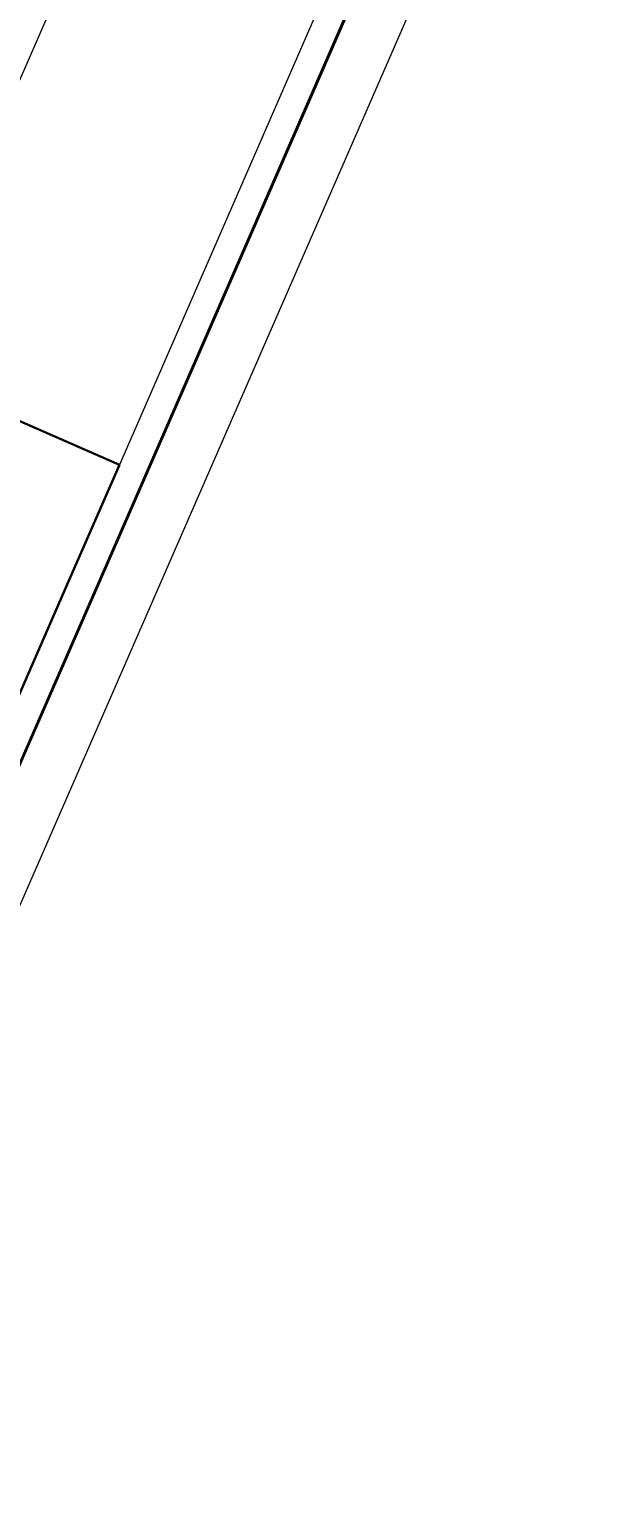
# Model space of a CAD drawing. Header units: millimetres. Extents: x -50172 to 90294, y -80883 to 956680.
# Drawn here: x 9330 to 9541, y -6910 to -6371 of the extents above; entities that cross this region are included whole.
import ezdxf

# ---------------------------------------------------------------- set-up
doc = ezdxf.new("R2010")
doc.units = ezdxf.units.MM
doc.header["$MEASUREMENT"] = 0
doc.layers.add('0_Pen_No__40', color=7, linetype='Continuous', lineweight=35, true_color=0x2a2a2a)
doc.layers.add('New_ArchiCAD Windows_Pen_No__23', color=7, linetype='Continuous', lineweight=30, true_color=0x2a2a2a)
for name, color, linetype in [('New_A-25-M_Curtain_Wall', 7, 'Continuous'), ('New_A-25-M_Wall_Ext', 7, 'Continuous'), ('New_A-95-P_Drawing', 7, 'Continuous'), ('New_ArchiCAD Windows', 7, 'Continuous')]:
    doc.layers.add(name, color=color, linetype=linetype)
for name, color, linetype, lineweight in [('New_A-25-M_Curtain_Wall_Pen_No__90', 8, 'Continuous', 20), ('New_A-25-M_Wall_Ext_Pen_No__87', 8, 'Continuous', 20), ('New_A-95-P_Drawing_Pen_No__1', 7, 'Continuous', 13), ('New_ArchiCAD Windows_Pen_No__3', 7, 'Continuous', 18)]:
    doc.layers.add(name, color=color, linetype=linetype, lineweight=lineweight)
doc.styles.add('GENERATED_STYLE_4', font='')
doc.styles.get('GENERATED_STYLE_4').set_extended_font_data('Swis721 BT')
doc.dimstyles.new('GENERATED_STYLE__1', dxfattribs={"dimtxt": 250, "dimasz": 95, "dimexe": 0.18, "dimexo": 0, "dimgap": 0.09, "dimtad": 1, "dimdec": 0, "dimzin": 0, "dimdsep": 46, "dimtxsty": 'GENERATED_STYLE_4', "dimblk": 'ARROWHEAD_2', "dimblk1": 'ARROWHEAD_2', "dimblk2": 'ARROWHEAD_2', "dimcen": 0.09, "dimclrd": 7, "dimclre": 7, "dimclrt": 7, "dimadec": 0, "dimazin": 0, "dimtfac": 1, "dimtdec": 4, "dimtmove": 0, "dimatfit": 3, "dimfxl": 1, "dimtolj": 1, "dimtzin": 0, "dimarcsym": 0})

# ---------------------------------------------------------------- blocks, each defined once
blk = doc.blocks.new('Wall_2_1', base_point=(10092.6, -4631.3))
at = {"layer": 'New_A-25-M_Wall_Ext_Pen_No__87', "linetype": 'Continuous', "flags": 128}
blk.add_lwpolyline([(2234.14, -22653.24), (10092.6, -4631.3)], dxfattribs=at)
blk = doc.blocks.new('Double Window 19_5')
at = {"layer": 'New_ArchiCAD Windows_Pen_No__23', "linetype": 'Continuous'}
for p, q in [((-200, 0), (-200, -190)), ((-250, -190), (-325, -190)), ((-200, -190), (-250, -190))]:
    blk.add_line(p, q, dxfattribs=at)
at = {"layer": 'New_ArchiCAD Windows_Pen_No__3', "linetype": 'Continuous'}
for p, q in [((650, -190), (-200, -190)), ((-700, -200), (700, -200))]:
    blk.add_line(p, q, dxfattribs=at)
blk = doc.blocks.new('Wall_239_1', base_point=(10165.92, -4712.54))
at = {"layer": 'New_ArchiCAD Windows', "color": 251, "linetype": 'Continuous', "lineweight": 20, "true_color": 0x606060, "zscale": 1000, "rotation": 66.44041158399281}
blk.add_blockref('Double Window 19_5', (9268.4, -6270.46), dxfattribs=at)
blk = doc.blocks.new('Beam_8_1', base_point=(10000.93, -4591.33))
at = {"layer": 'New_A-25-M_Curtain_Wall_Pen_No__90', "linetype": 'Continuous'}
blk.add_line((10203.2, -4679.52), (2344.74, -22701.46), dxfattribs=at)
blk = doc.blocks.new('*D1314')
at = {"layer": 'New_A-95-P_Drawing_Pen_No__1', "linetype": 'Continuous'}
for p, q in [((10444.54, -4791.67), (10358.8, -4675.56)), ((10426.1, -4677.59), (10401.67, -4733.62)), ((10315.74, -4696.14), (10487.61, -4771.09)), ((10401.67, -4733.62), (9682.21, -6383.58)), ((9639.34, -6325.52), (9725.07, -6441.64)), ((9596.27, -6346.11), (9768.14, -6421.05)), ((9682.21, -6383.58), (9657.77, -6439.61))]:
    blk.add_line(p, q, dxfattribs=at)
at = {"layer": 'New_A-95-P_Drawing_Pen_No__1', "insert": (9819.6, -5943.41), "char_height": 250, "attachment_point": 7, "rotation": 66.4404, "style": 'GENERATED_STYLE_4'}
blk.add_mtext('\\A1;{\\fSwis721 BT|b0|i0|c0|p34;1,800}', dxfattribs=at)
blk = doc.blocks.new('ARROWHEAD_2')
at = {"color": 0, "linetype": 'Continuous', "lineweight": 0}
for p, q in [((-0.3781, -0.655), (0.3781, 0.655)), ((0, 0), (-1, 0))]:
    blk.add_line(p, q, dxfattribs=at)

msp = doc.modelspace()

# ---------------------------------------------------------------- linework, layer by layer
at = {"layer": '0_Pen_No__40', "linetype": 'Continuous'}
msp.add_line((9735.36, -5700.74), (2596.69, -22071.98), dxfattribs=at)

# ---------------------------------------------------------------- block references
at = {"layer": 'New_A-25-M_Curtain_Wall', "color": 8, "lineweight": 20}
msp.add_blockref('Beam_8_1', (10000.93, -4591.33), dxfattribs=at)
at = {"layer": 'New_A-25-M_Wall_Ext', "color": 250, "lineweight": 50, "true_color": 0x2a2a2a}
for name, p in [('Wall_239_1', (10165.92, -4712.54)), ('Wall_2_1', (10092.6, -4631.3))]:
    msp.add_blockref(name, p, dxfattribs=at)

# ---------------------------------------------------------------- dimensions: what is measured, and where the dimension line sits
at = {"layer": 'New_A-95-P_Drawing', "linetype": 'Continuous'}
dim = msp.add_linear_dim(base=(9682.21, -6383.58), p1=(10089.36, -4597.43), p2=(9369.9, -6247.4), angle=246.4404, dimstyle='GENERATED_STYLE__1', dxfattribs=at)
dim.commit()
dim.dimension.update_dxf_attribs({"geometry": '*D1314', "text_midpoint": (9881.5, -5488.72), "dimtype": 160, "text_rotation": 66.4404})

doc.saveas('drawing.dxf')
